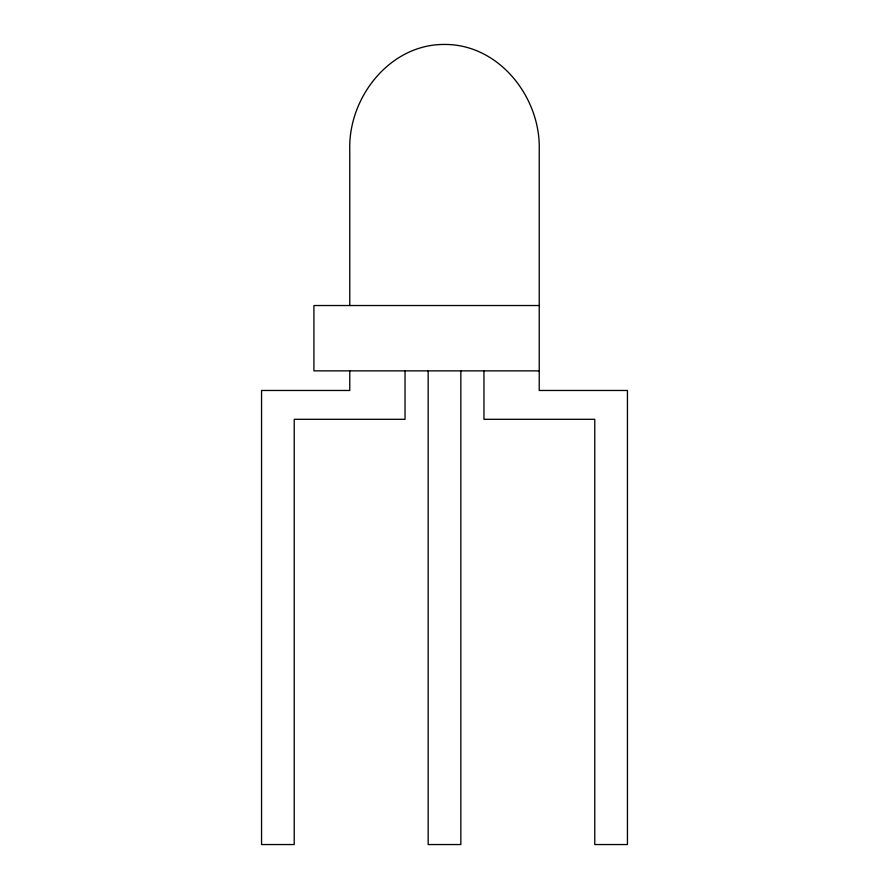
<?xml version="1.0" encoding="UTF-8"?>
<svg xmlns="http://www.w3.org/2000/svg" width="889" height="889" viewBox="0 0 889 889"><rect width="100%" height="100%" fill="white"/><g stroke="black" fill="none" stroke-linecap="round" stroke-linejoin="round"><path stroke-width="1.33" d="M539.234 305.527L313.917 305.527L313.917 370.869L539.234 370.869M483.96 370.869L483.96 419.308L594.774 419.308L594.774 844.55L627.445 844.55L627.445 390.471L539.234 390.471L539.234 149.608C540.668 97.39 499.073 44.061 444.5 44.45C389.927 44.061 348.332 97.39 349.766 149.608L349.766 305.527M460.835 370.869L460.835 844.55L428.165 844.55L428.165 370.869M405.04 370.869L405.04 419.308L294.226 419.308L294.226 844.55L261.555 844.55L261.555 390.471L349.766 390.471L349.766 370.869"/></g></svg>
